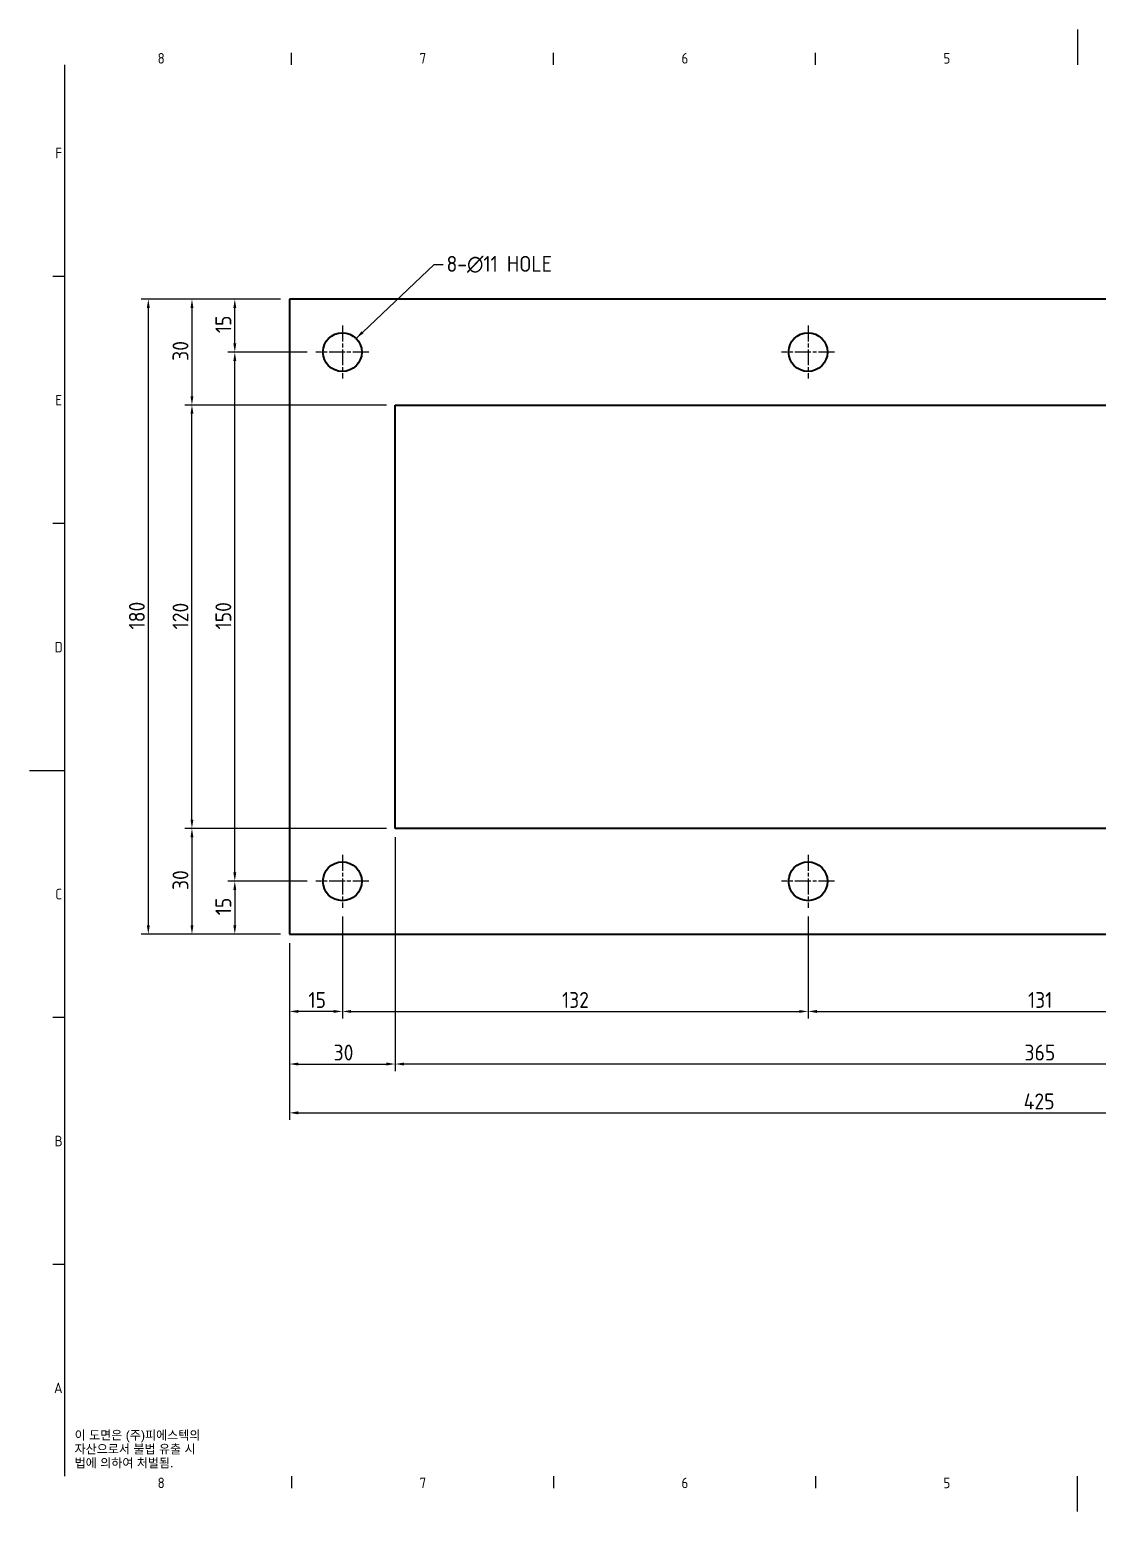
# Model space of a CAD drawing. Header units: millimetres. Extents: x 0 to 594, y 0 to 420.
# Drawn here: x 0 to 302.9, y 0 to 420 of the extents above; entities that cross this region are included whole.
import ezdxf

# ---------------------------------------------------------------- set-up
doc = ezdxf.new("R2010")
doc.units = ezdxf.units.MM
doc.linetypes.add('CHAIN', pattern=[0.3543, 0.2362, -0.0295, 0.0591, -0.0295])
doc.layers.get('0').update_dxf_attribs({"color": 3, "lineweight": 25})
for name, color, linetype, lineweight in [('가시적인 것(ISO)', 3, 'Continuous', 40), ('경계(ISO)', 7, 'Continuous', 25), ('기호(ISO)', 5, 'Continuous', 25), ('중심 표식(ISO)', 1, 'Continuous', 25), ('치수(ISO)', 2, 'Continuous', 25)]:
    doc.layers.add(name, color=color, linetype=linetype, lineweight=lineweight)
doc.styles.add('문자 텍스트_PSTEK_POSCO', font='isocp.shx')
doc.styles.add('치수 텍스트_PSTEK_POSCO', font='isocp.shx')
doc.dimstyles.new('치수_PSTEK_POSCO', dxfattribs={"dimtxt": 4.5, "dimasz": 2.5, "dimexe": 2, "dimexo": 2.5, "dimgap": 1, "dimtad": 1, "dimrnd": 1e-08, "dimdsep": 46, "dimtxsty": '치수 텍스트_PSTEK_POSCO', "dimcen": 0.09, "dimdle": 10, "dimclrd": 7, "dimclre": 7, "dimclrt": 2, "dimadec": 1, "dimazin": 2, "dimtfac": 1, "dimtmove": 0, "dimatfit": 3, "dimfxl": 0, "dimtolj": 1, "dimlwd": -1, "dimlwe": -1, "dimarcsym": 0})
doc.dimstyles.new('치수_PSTEK_POSCO$7', dxfattribs={"dimtxt": 4.5, "dimasz": 2.5, "dimexe": 2, "dimexo": 2.5, "dimgap": 1, "dimtad": 1, "dimrnd": 1e-08, "dimdsep": 46, "dimtxsty": '치수 텍스트_PSTEK_POSCO', "dimcen": 0.09, "dimdle": 10, "dimclrd": 7, "dimclre": 7, "dimclrt": 2, "dimadec": 1, "dimazin": 2, "dimtfac": 1, "dimtmove": 0, "dimatfit": 3, "dimfxl": 0, "dimtolj": 1, "dimlwd": -1, "dimlwe": -1, "dimarcsym": 0})

# ---------------------------------------------------------------- blocks, each defined once
blk = doc.blocks.new('경계 Default Border')
at = {"layer": '경계(ISO)'}
for p, q in [((74.25, 410), (74.25, 413.4)), ((148.5, 410), (148.5, 413.4)), ((222.75, 410), (222.75, 413.4)), ((10, 350), (6.6, 350)), ((10, 280), (6.6, 280)), ((10, 140), (6.6, 140)), ((10, 70), (6.6, 70)), ((74.25, 10), (74.25, 6.6)), ((148.5, 10), (148.5, 6.6)), ((222.75, 10), (222.75, 6.6))]:
    blk.add_line(p, q, dxfattribs=at)
at = {"layer": '경계(ISO)', "flags": 128}
for points in [[(297, 420), (297, 410)], [(10, 10), (10, 410)], [(0, 210), (10, 210)], [(297, 0), (297, 10)]]:
    blk.add_lwpolyline(points, dxfattribs=at)
at = {"layer": '경계(ISO)', "color": 2, "char_height": 3, "attachment_point": 7, "style": '문자 텍스트_PSTEK_POSCO'}
for s, insert in [('8', (36.27, 410.37)), ('7', (110.52, 410.39)), ('6', (184.77, 410.37)), ('5', (259.02, 410.37)), ('F', (7.24, 383.5)), ('E', (7.24, 313.47)), ('D', (7.08, 243.47)), ('C', (7.24, 173.47)), ('B', (7.08, 103.47)), ('A', (6.91, 33.49)), ('8', (36.27, 6.57)), ('7', (110.52, 6.59)), ('6', (184.77, 6.57)), ('5', (259.02, 6.57))]:
    blk.add_mtext(s, dxfattribs=dict(at, insert=insert))
blk = doc.blocks.new('*D23')
at = {"layer": 'Defpoints', "color": 0}
for p in [(73.64, 163.6), (498.64, 163.6), (498.64, 112.96)]:
    blk.add_point(p, dxfattribs=at)
at = {"layer": '치수(ISO)', "color": 7}
for p, q in [((73.64, 161.1), (73.64, 110.96)), ((498.64, 161.1), (498.64, 110.96)), ((76.14, 112.96), (496.14, 112.96))]:
    blk.add_line(p, q, dxfattribs=at)
for points in [[(76.14, 113.38), (76.14, 112.54), (73.64, 112.96)], [(496.14, 113.38), (496.14, 112.54), (498.64, 112.96)]]:
    blk.add_solid(points, dxfattribs=at)
at = {"layer": '치수(ISO)', "color": 2, "insert": (281.78, 116.21), "char_height": 4.5, "attachment_point": 4, "style": '치수 텍스트_PSTEK_POSCO'}
blk.add_mtext('\\A1;425', dxfattribs=at)
blk = doc.blocks.new('*D24')
at = {"layer": 'Defpoints', "color": 0}
for p in [(73.64, 343.6), (33.64, 163.6), (73.64, 163.6)]:
    blk.add_point(p, dxfattribs=at)
at = {"layer": '치수(ISO)', "color": 7}
for p, q in [((71.14, 343.6), (31.64, 343.6)), ((33.64, 341.1), (33.64, 166.1)), ((71.14, 163.6), (31.64, 163.6))]:
    blk.add_line(p, q, dxfattribs=at)
for points in [[(33.23, 341.1), (34.06, 341.1), (33.64, 343.6)], [(33.23, 166.1), (34.06, 166.1), (33.64, 163.6)]]:
    blk.add_solid(points, dxfattribs=at)
at = {"layer": '치수(ISO)', "color": 2, "insert": (30.39, 249.99), "char_height": 4.5, "attachment_point": 4, "rotation": 90, "style": '치수 텍스트_PSTEK_POSCO'}
blk.add_mtext('\\A1;180', dxfattribs=at)
blk = doc.blocks.new('*D25')
at = {"layer": 'Defpoints', "color": 0}
for p in [(58.16, 343.6), (73.64, 343.6), (81.14, 328.6)]:
    blk.add_point(p, dxfattribs=at)
at = {"layer": '치수(ISO)', "color": 7}
for p, q in [((71.14, 343.6), (56.16, 343.6)), ((58.16, 331.1), (58.16, 341.1)), ((78.64, 328.6), (56.16, 328.6))]:
    blk.add_line(p, q, dxfattribs=at)
for points in [[(57.74, 341.1), (58.57, 341.1), (58.16, 343.6)], [(57.74, 331.1), (58.57, 331.1), (58.16, 328.6)]]:
    blk.add_solid(points, dxfattribs=at)
at = {"layer": '치수(ISO)', "color": 2, "insert": (54.91, 333.98), "char_height": 4.5, "attachment_point": 4, "rotation": 90, "style": '치수 텍스트_PSTEK_POSCO'}
blk.add_mtext('\\A1;15', dxfattribs=at)
blk = doc.blocks.new('*D26')
at = {"layer": 'Defpoints', "color": 0}
for p in [(58.16, 328.6), (81.14, 328.6), (81.14, 178.6)]:
    blk.add_point(p, dxfattribs=at)
at = {"layer": '치수(ISO)', "color": 7}
for p, q in [((78.64, 328.6), (56.16, 328.6)), ((58.16, 181.1), (58.16, 326.1)), ((78.64, 178.6), (56.16, 178.6))]:
    blk.add_line(p, q, dxfattribs=at)
for points in [[(57.74, 326.1), (58.57, 326.1), (58.16, 328.6)], [(57.74, 181.1), (58.57, 181.1), (58.16, 178.6)]]:
    blk.add_solid(points, dxfattribs=at)
at = {"layer": '치수(ISO)', "color": 2, "insert": (54.91, 249.99), "char_height": 4.5, "attachment_point": 4, "rotation": 90, "style": '치수 텍스트_PSTEK_POSCO'}
blk.add_mtext('\\A1;150', dxfattribs=at)
blk = doc.blocks.new('*D27')
at = {"layer": 'Defpoints', "color": 0}
for p in [(81.14, 178.6), (58.16, 163.6), (73.64, 163.6)]:
    blk.add_point(p, dxfattribs=at)
at = {"layer": '치수(ISO)', "color": 7}
for p, q in [((78.64, 178.6), (56.16, 178.6)), ((58.16, 176.1), (58.16, 166.1)), ((71.14, 163.6), (56.16, 163.6))]:
    blk.add_line(p, q, dxfattribs=at)
for points in [[(57.74, 176.1), (58.57, 176.1), (58.16, 178.6)], [(57.74, 166.1), (58.57, 166.1), (58.16, 163.6)]]:
    blk.add_solid(points, dxfattribs=at)
at = {"layer": '치수(ISO)', "color": 2, "insert": (54.91, 168.98), "char_height": 4.5, "attachment_point": 4, "rotation": 90, "style": '치수 텍스트_PSTEK_POSCO'}
blk.add_mtext('\\A1;15', dxfattribs=at)
blk = doc.blocks.new('*D28')
at = {"layer": 'Defpoints', "color": 0}
for p in [(88.64, 171.1), (73.64, 163.6), (73.64, 141.7)]:
    blk.add_point(p, dxfattribs=at)
at = {"layer": '치수(ISO)', "color": 7}
for p, q in [((88.64, 168.6), (88.64, 139.7)), ((73.64, 161.1), (73.64, 139.7)), ((86.14, 141.7), (76.14, 141.7))]:
    blk.add_line(p, q, dxfattribs=at)
for points in [[(76.14, 142.12), (76.14, 141.29), (73.64, 141.7)], [(86.14, 142.12), (86.14, 141.29), (88.64, 141.7)]]:
    blk.add_solid(points, dxfattribs=at)
at = {"layer": '치수(ISO)', "color": 2, "insert": (79.03, 144.95), "char_height": 4.5, "attachment_point": 4, "style": '치수 텍스트_PSTEK_POSCO'}
blk.add_mtext('\\A1;15', dxfattribs=at)
blk = doc.blocks.new('*D29')
at = {"layer": 'Defpoints', "color": 0}
for p in [(88.64, 171.1), (220.64, 171.1), (220.64, 141.7)]:
    blk.add_point(p, dxfattribs=at)
at = {"layer": '치수(ISO)', "color": 7}
for p, q in [((88.64, 168.6), (88.64, 139.7)), ((220.64, 168.6), (220.64, 139.7)), ((91.14, 141.7), (218.14, 141.7))]:
    blk.add_line(p, q, dxfattribs=at)
for points in [[(91.14, 142.12), (91.14, 141.29), (88.64, 141.7)], [(218.14, 142.12), (218.14, 141.29), (220.64, 141.7)]]:
    blk.add_solid(points, dxfattribs=at)
at = {"layer": '치수(ISO)', "color": 2, "insert": (150.9, 144.95), "char_height": 4.5, "attachment_point": 4, "style": '치수 텍스트_PSTEK_POSCO'}
blk.add_mtext('\\A1;132', dxfattribs=at)
blk = doc.blocks.new('*D30')
at = {"layer": 'Defpoints', "color": 0}
for p in [(220.64, 171.1), (351.64, 171.1), (351.64, 141.7)]:
    blk.add_point(p, dxfattribs=at)
at = {"layer": '치수(ISO)', "color": 7}
for p, q in [((220.64, 168.6), (220.64, 139.7)), ((351.64, 168.6), (351.64, 139.7)), ((223.14, 141.7), (349.14, 141.7))]:
    blk.add_line(p, q, dxfattribs=at)
for points in [[(223.14, 142.12), (223.14, 141.29), (220.64, 141.7)], [(349.14, 142.12), (349.14, 141.29), (351.64, 141.7)]]:
    blk.add_solid(points, dxfattribs=at)
at = {"layer": '치수(ISO)', "color": 2, "insert": (283, 144.95), "char_height": 4.5, "attachment_point": 4, "style": '치수 텍스트_PSTEK_POSCO'}
blk.add_mtext('\\A1;131', dxfattribs=at)
blk = doc.blocks.new('*D33')
at = {"layer": 'Defpoints', "color": 0}
for p in [(46.01, 313.6), (103.64, 313.6), (103.64, 193.6)]:
    blk.add_point(p, dxfattribs=at)
at = {"layer": '치수(ISO)', "color": 7}
for p, q in [((101.14, 313.6), (44.01, 313.6)), ((46.01, 196.1), (46.01, 311.1)), ((101.14, 193.6), (44.01, 193.6))]:
    blk.add_line(p, q, dxfattribs=at)
for points in [[(45.6, 311.1), (46.43, 311.1), (46.01, 313.6)], [(45.6, 196.1), (46.43, 196.1), (46.01, 193.6)]]:
    blk.add_solid(points, dxfattribs=at)
at = {"layer": '치수(ISO)', "color": 2, "insert": (42.76, 249.99), "char_height": 4.5, "attachment_point": 4, "rotation": 90, "style": '치수 텍스트_PSTEK_POSCO'}
blk.add_mtext('\\A1;120', dxfattribs=at)
blk = doc.blocks.new('*D34')
at = {"layer": 'Defpoints', "color": 0}
for p in [(73.64, 343.6), (46.01, 313.6), (103.64, 313.6)]:
    blk.add_point(p, dxfattribs=at)
at = {"layer": '치수(ISO)', "color": 7}
for p, q in [((71.14, 343.6), (44.01, 343.6)), ((46.01, 341.1), (46.01, 316.1)), ((101.14, 313.6), (44.01, 313.6))]:
    blk.add_line(p, q, dxfattribs=at)
for points in [[(45.6, 341.1), (46.43, 341.1), (46.01, 343.6)], [(45.6, 316.1), (46.43, 316.1), (46.01, 313.6)]]:
    blk.add_solid(points, dxfattribs=at)
at = {"layer": '치수(ISO)', "color": 2, "insert": (42.76, 326.12), "char_height": 4.5, "attachment_point": 4, "rotation": 90, "style": '치수 텍스트_PSTEK_POSCO'}
blk.add_mtext('\\A1;30', dxfattribs=at)
blk = doc.blocks.new('*D35')
at = {"layer": 'Defpoints', "color": 0}
for p in [(103.64, 193.6), (46.01, 163.6), (73.64, 163.6)]:
    blk.add_point(p, dxfattribs=at)
at = {"layer": '치수(ISO)', "color": 7}
for p, q in [((101.14, 193.6), (44.01, 193.6)), ((46.01, 191.1), (46.01, 166.1)), ((71.14, 163.6), (44.01, 163.6))]:
    blk.add_line(p, q, dxfattribs=at)
for points in [[(45.6, 191.1), (46.43, 191.1), (46.01, 193.6)], [(45.6, 166.1), (46.43, 166.1), (46.01, 163.6)]]:
    blk.add_solid(points, dxfattribs=at)
at = {"layer": '치수(ISO)', "color": 2, "insert": (42.76, 176.12), "char_height": 4.5, "attachment_point": 4, "rotation": 90, "style": '치수 텍스트_PSTEK_POSCO'}
blk.add_mtext('\\A1;30', dxfattribs=at)
blk = doc.blocks.new('*D36')
at = {"layer": 'Defpoints', "color": 0}
for p in [(103.64, 193.6), (73.64, 163.6), (103.64, 126.8)]:
    blk.add_point(p, dxfattribs=at)
at = {"layer": '치수(ISO)', "color": 7}
for p, q in [((103.64, 191.1), (103.64, 124.8)), ((73.64, 161.1), (73.64, 124.8)), ((76.14, 126.8), (101.14, 126.8))]:
    blk.add_line(p, q, dxfattribs=at)
for points in [[(76.14, 127.22), (76.14, 126.38), (73.64, 126.8)], [(101.14, 127.22), (101.14, 126.38), (103.64, 126.8)]]:
    blk.add_solid(points, dxfattribs=at)
at = {"layer": '치수(ISO)', "color": 2, "insert": (86.17, 130.05), "char_height": 4.5, "attachment_point": 4, "style": '치수 텍스트_PSTEK_POSCO'}
blk.add_mtext('\\A1;30', dxfattribs=at)
blk = doc.blocks.new('*D37')
at = {"layer": 'Defpoints', "color": 0}
for p in [(103.64, 193.6), (468.64, 193.6), (103.64, 126.8)]:
    blk.add_point(p, dxfattribs=at)
at = {"layer": '치수(ISO)', "color": 7}
for p, q in [((103.64, 191.1), (103.64, 124.8)), ((468.64, 191.1), (468.64, 124.8)), ((466.14, 126.8), (106.14, 126.8))]:
    blk.add_line(p, q, dxfattribs=at)
for points in [[(106.14, 127.22), (106.14, 126.38), (103.64, 126.8)], [(466.14, 127.22), (466.14, 126.38), (468.64, 126.8)]]:
    blk.add_solid(points, dxfattribs=at)
at = {"layer": '치수(ISO)', "color": 2, "insert": (282, 130.05), "char_height": 4.5, "attachment_point": 4, "style": '치수 텍스트_PSTEK_POSCO'}
blk.add_mtext('\\A1;365', dxfattribs=at)

msp = doc.modelspace()

# ---------------------------------------------------------------- linework, layer by layer
at = {"layer": '가시적인 것(ISO)'}
for p, q in [((73.645, 343.596), (73.645, 163.596)), ((498.645, 343.596), (73.645, 343.596)), ((103.645, 313.596), (468.645, 313.596)), ((103.645, 193.596), (103.645, 313.596)), ((468.645, 193.596), (103.645, 193.596)), ((73.645, 163.596), (498.645, 163.596))]:
    msp.add_line(p, q, dxfattribs=at)
for centre in [(88.645, 328.596), (220.645, 328.596), (88.645, 178.596), (220.645, 178.596)]:
    msp.add_circle(centre, 5.5, dxfattribs=at)
at = {"layer": '중심 표식(ISO)', "linetype": 'CHAIN', "ltscale": 19.051651}
for p, q in [((88.645, 336.096), (88.645, 321.096)), ((220.645, 336.096), (220.645, 321.096)), ((96.145, 328.596), (81.145, 328.596)), ((228.145, 328.596), (213.145, 328.596)), ((88.645, 186.096), (88.645, 171.096)), ((220.645, 186.096), (220.645, 171.096)), ((96.145, 178.596), (81.145, 178.596)), ((228.145, 178.596), (213.145, 178.596))]:
    msp.add_line(p, q, dxfattribs=at)

# ---------------------------------------------------------------- block references
msp.add_blockref('경계 Default Border', (0, 0))

# ---------------------------------------------------------------- texts
at = {"layer": '기호(ISO)', "color": 2, "attachment_point": 4}
for s, insert, char_height, width, line_spacing_factor, style in [('{8-\\fAIGDT|b0|i0;\\H4.5000;n\\fisocp|b0|i0;\\H4.5000;11 HOLE}', (118.175, 353.461), 4.5, 34.39482, 0.7875, '치수 텍스트_PSTEK_POSCO'), ('{\\fArial|b0|i0;\\H2.5000;이 도면은 (주)피에스텍의\\P자산으로서 불법 유출 시 \\P법에 의하여 처벌됨.}', (12.755, 17.515), 2.5, 39.3061, 0.944221, '문자 텍스트_PSTEK_POSCO')]:
    msp.add_mtext(s, dxfattribs=dict(at, insert=insert, char_height=char_height, width=width, line_spacing_factor=line_spacing_factor, style=style))

# ---------------------------------------------------------------- dimensions: what is measured, and where the dimension line sits
at = {"layer": '치수(ISO)', "color": 7}
for base, p1, p2, angle, picture, middle in [((33.645, 163.596), (73.645, 343.596), (73.645, 163.596), 90, '*D24', (33.645, 253.596)), ((46.014, 313.596), (73.645, 343.596), (103.645, 313.596), 90, '*D34', (46.014, 328.596)), ((58.158, 343.596), (81.145, 328.596), (73.645, 343.596), 90, '*D25', (58.158, 336.096)), ((58.158, 328.596), (81.145, 178.596), (81.145, 328.596), 90, '*D26', (58.158, 253.596)), ((46.014, 313.596), (103.645, 193.596), (103.645, 313.596), 90, '*D33', (46.014, 253.596)), ((46.014, 163.596), (103.645, 193.596), (73.645, 163.596), 90, '*D35', (46.014, 178.596)), ((103.645, 126.799), (73.645, 163.596), (103.645, 193.596), 180, '*D36', (88.645, 126.799)), ((103.645, 126.799), (468.645, 193.596), (103.645, 193.596), 180, '*D37', (286.145, 126.799)), ((58.158, 163.596), (81.145, 178.596), (73.645, 163.596), 90, '*D27', (58.158, 171.096)), ((73.645, 141.702), (88.645, 171.096), (73.645, 163.596), 180, '*D28', (81.145, 141.702)), ((220.645, 141.702), (88.645, 171.096), (220.645, 171.096), 180, '*D29', (154.635, 141.702)), ((351.645, 141.702), (220.645, 171.096), (351.645, 171.096), 180, '*D30', (286.155, 141.702)), ((498.645, 112.959), (73.645, 163.596), (498.645, 163.596), 180, '*D23', (286.145, 112.959))]:
    dim = msp.add_linear_dim(base=base, p1=p1, p2=p2, angle=angle, dimstyle='치수_PSTEK_POSCO', override={"dimdec": 2, "dimtp": 0, "dimtm": 0, "dimtdec": 2, "dimtofl": 0, "dimatfit": 1}, dxfattribs=at)
    dim.commit()
    dim.dimension.update_dxf_attribs({"geometry": picture, "text_midpoint": middle, "dimtype": 160})

# ---------------------------------------------------------------- leaders
at = {"layer": '기호(ISO)', "color": 7, "annotation_type": 0, "has_hookline": 1, "hookline_direction": 0, "text_width": 32.06}
msp.add_leader([(92.534, 332.485), (114.675, 353.461), (117.175, 353.461)], dimstyle='치수_PSTEK_POSCO$7', override={"dimtad": 0}, dxfattribs=at)

doc.saveas('drawing.dxf')
